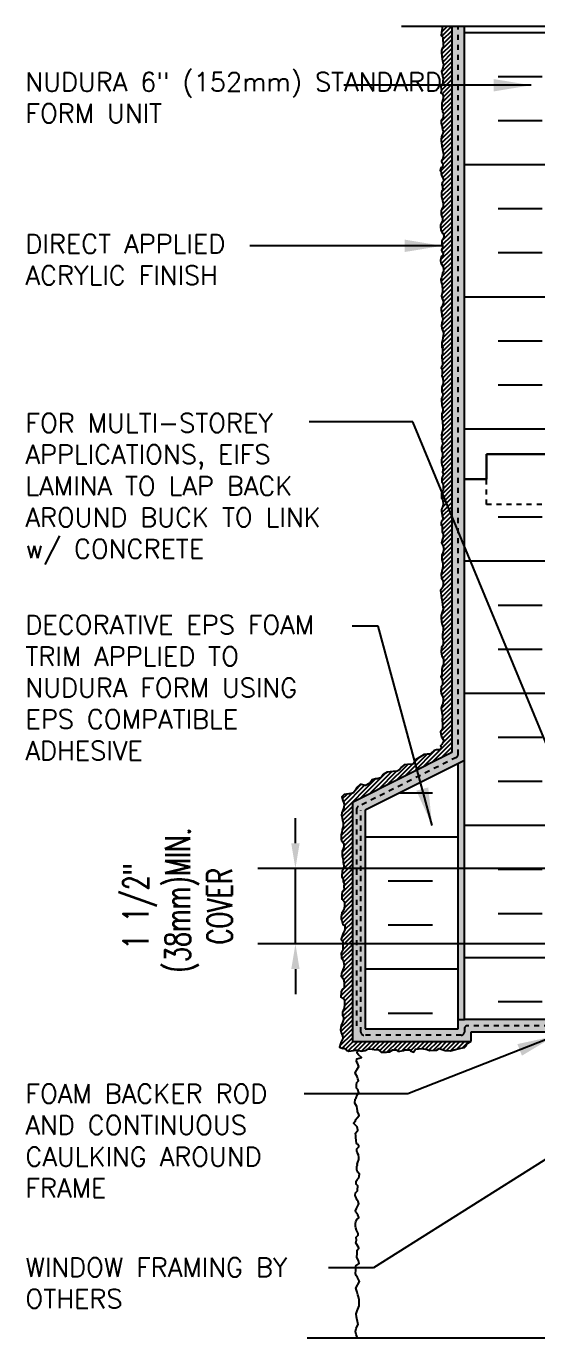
# Model space of a CAD drawing. Header units: inches. Extents: x 2793.9 to 2824.6, y 374 to 415.
# Drawn here: x 2793.93 to 2804.1, y 387.98 to 414.03 of the extents above; entities that cross this region are included whole.
import ezdxf

# ---------------------------------------------------------------- set-up
doc = ezdxf.new("R2010")
doc.units = ezdxf.units.IN
doc.header["$LTSCALE"] = 0.5
doc.header["$MEASUREMENT"] = 0
doc.linetypes.add('DASHED2', pattern=[0.375, 0.25, -0.125])
doc.layers.get('Defpoints').update_dxf_attribs({"linetype": 'CONTINUOUS'})
for name, color, linetype in [('HATCH', 12, 'CONTINUOUS'), ('LINE50', 5, 'CONTINUOUS'), ('LINE9', 9, 'CONTINUOUS'), ('TEXT', 4, 'CONTINUOUS')]:
    doc.layers.add(name, color=color, linetype=linetype)
doc.styles.add('DIM', font='romans.shx', dxfattribs={"width": 0.7})
doc.styles.get("Standard").update_dxf_attribs({"font": 'romans.shx'})
doc.dimstyles.new('ext_12', dxfattribs={"dimscale": 12, "dimtxt": 0.09375, "dimasz": 0.09375, "dimexe": 0.09375, "dimexo": 0.0625, "dimgap": 0.0625, "dimtad": 1, "dimdec": 1, "dimzin": 3, "dimdsep": 46, "dimlunit": 4, "dimtxsty": 'DIM', "dimcen": 0.09, "dimdle": 0.09375, "dimclrt": 4, "dimadec": 0, "dimazin": 0, "dimtfac": 1, "dimtdec": 1, "dimtmove": 2, "dimatfit": 3, "dimfxl": 1, "dimfrac": 2, "dimtolj": 1, "dimtzin": 0, "dimarcsym": 0})
doc.dimstyles.new('ext_8', dxfattribs={"dimscale": 8, "dimtxt": 0.09375, "dimasz": 0.09375, "dimexe": 0.09375, "dimexo": 0.0625, "dimgap": 0.0625, "dimtad": 1, "dimdec": 1, "dimzin": 3, "dimdsep": 46, "dimlunit": 4, "dimtxsty": 'DIM', "dimcen": 0.09, "dimdle": 0.09375, "dimclrt": 4, "dimadec": 0, "dimazin": 0, "dimtfac": 1, "dimtdec": 1, "dimtmove": 2, "dimatfit": 3, "dimfxl": 1, "dimfrac": 2, "dimtolj": 1, "dimtzin": 0, "dimarcsym": 0})
pattern_1 = [(0, (-0.1924, -16.5897), (0, 2.625), []), (0, (-0.1924, -15.7147), (0, 2.625), [0.875, -0.875]), (0, (-0.1924, -14.8397), (0, 2.625), [0.875, -0.875])]

# ---------------------------------------------------------------- blocks, each defined once
blk = doc.blocks.new('*D4')
at = {"layer": 'Defpoints', "color": 0, "transparency": 16777216}
for p in [(2799.283, 397.304), (2808.259, 397.304), (2805.516, 395.804)]:
    blk.add_point(p, dxfattribs=at)
at = {"layer": 'TEXT', "color": 0, "lineweight": -2, "transparency": 16777216}
for p, q in [((2799.283, 397.804), (2799.283, 398.304)), ((2807.759, 397.304), (2798.533, 397.304)), ((2799.283, 395.804), (2799.283, 397.304)), ((2805.016, 395.804), (2798.533, 395.804)), ((2799.283, 395.304), (2799.283, 394.804))]:
    blk.add_line(p, q, dxfattribs=at)
at = {"layer": 'TEXT', "color": 0, "transparency": 16777216}
for points in [[(2799.2, 397.804), (2799.366, 397.804), (2799.283, 397.304)], [(2799.2, 395.304), (2799.366, 395.304), (2799.283, 395.804)]]:
    blk.add_solid(points, dxfattribs=at)
at = {"layer": 'TEXT', "color": 4, "transparency": 16777216, "insert": (2796.944, 396.554), "char_height": 0.5, "attachment_point": 5, "rotation": 90, "style": 'DIM'}
blk.add_mtext('\\A1;1 1/2" \\P (38mm)MIN. \\PCOVER', dxfattribs=at)

msp = doc.modelspace()

# ---------------------------------------------------------------- hatches: boundary and pattern name
at = {"layer": 'HATCH'}
h = msp.add_hatch(dxfattribs=at)
h.set_pattern_fill('ANSI31', color=256, scale=0.5)
h.set_pattern_definition([(45, (85.127623, -147.08387), (-0.0441941738, 0.0441941738), [])])
h.paths.add_polyline_path([(2802.391, 414.034), (2802.203, 414.034), (2802.184, 413.911), (2802.182, 413.851), (2802.22, 413.808), (2802.212, 413.783), (2802.217, 413.662), (2802.225, 413.623), (2802.201, 413.59), (2802.186, 413.552), (2802.183, 413.51), (2802.191, 413.44), (2802.199, 413.378), (2802.203, 413.353), (2802.214, 413.308), (2802.226, 413.279), (2802.217, 413.235), (2802.203, 413.182), (2802.187, 413.136), (2802.191, 413.106), (2802.198, 413.079), (2802.205, 413.049), (2802.214, 413.015), (2802.218, 412.977), (2802.211, 412.945), (2802.21, 412.917), (2802.202, 412.864), (2802.176, 412.831), (2802.182, 412.793), (2802.184, 412.764), (2802.176, 412.712), (2802.199, 412.696), (2802.21, 412.673), (2802.218, 412.632), (2802.216, 412.599), (2802.213, 412.586), (2802.209, 412.552), (2802.198, 412.526), (2802.19, 412.494), (2802.191, 412.47), (2802.196, 412.439), (2802.196, 412.411), (2802.196, 412.385), (2802.21, 412.37), (2802.206, 412.356), (2802.206, 412.332), (2802.224, 412.296), (2802.221, 412.251), (2802.216, 412.219), (2802.192, 412.178), (2802.179, 412.153), (2802.177, 412.115), (2802.188, 412.081), (2802.198, 412.044), (2802.198, 412.024), (2802.209, 411.979), (2802.217, 411.95), (2802.213, 411.903), (2802.198, 411.87), (2802.188, 411.838), (2802.179, 411.797), (2802.179, 411.755), (2802.188, 411.712), (2802.191, 411.676), (2802.196, 411.648), (2802.202, 411.627), (2802.205, 411.584), (2802.214, 411.553), (2802.224, 411.496), (2802.221, 411.433), (2802.203, 411.386), (2802.188, 411.356), (2802.195, 411.32), (2802.211, 411.308), (2802.211, 411.292), (2802.203, 411.237), (2802.176, 411.221), (2802.161, 411.165), (2802.179, 411.142), (2802.18, 411.1), (2802.19, 411.055), (2802.222, 411.012), (2802.224, 410.959), (2802.203, 410.935), (2802.19, 410.889), (2802.206, 410.848), (2802.209, 410.823), (2802.218, 410.792), (2802.196, 410.757), (2802.187, 410.722), (2802.187, 410.651), (2802.209, 410.575), (2802.217, 410.515), (2802.217, 410.437), (2802.194, 410.402), (2802.181, 410.374), (2802.179, 410.295), (2802.196, 410.257), (2802.209, 410.237), (2802.207, 410.186), (2802.2, 410.15), (2802.183, 410.127), (2802.169, 410.082), (2802.169, 410.043), (2802.173, 409.992), (2802.202, 409.93), (2802.214, 409.926), (2802.232, 409.89), (2802.23, 409.847), (2802.222, 409.817), (2802.21, 409.8), (2802.196, 409.768), (2802.192, 409.73), (2802.195, 409.702), (2802.209, 409.679), (2802.209, 409.629), (2802.191, 409.613), (2802.185, 409.583), (2802.2, 409.555), (2802.218, 409.524), (2802.213, 409.479), (2802.185, 409.469), (2802.17, 409.417), (2802.169, 409.371), (2802.172, 409.334), (2802.196, 409.302), (2802.21, 409.269), (2802.229, 409.221), (2802.228, 409.189), (2802.226, 409.164), (2802.217, 409.146), (2802.207, 409.126), (2802.199, 409.088), (2802.184, 409.035), (2802.175, 409.004), (2802.179, 408.958), (2802.19, 408.918), (2802.198, 408.894), (2802.2, 408.862), (2802.203, 408.831), (2802.209, 408.804), (2802.207, 408.76), (2802.192, 408.703), (2802.187, 408.672), (2802.199, 408.623), (2802.215, 408.59), (2802.225, 408.549), (2802.206, 408.486), (2802.202, 408.47), (2802.181, 408.44), (2802.18, 408.397), (2802.184, 408.347), (2802.192, 408.318), (2802.192, 408.279), (2802.214, 408.235), (2802.206, 408.181), (2802.195, 408.145), (2802.187, 408.086), (2802.196, 408.035), (2802.206, 407.997), (2802.228, 407.944), (2802.218, 407.879), (2802.213, 407.847), (2802.206, 407.789), (2802.192, 407.752), (2802.192, 407.712), (2802.194, 407.676), (2802.194, 407.65), (2802.214, 407.659), (2802.203, 407.622), (2802.207, 407.574), (2802.207, 407.529), (2802.192, 407.486), (2802.19, 407.449), (2802.201, 407.394), (2802.207, 407.362), (2802.206, 407.309), (2802.184, 407.261), (2802.182, 407.25), (2802.202, 407.224), (2802.202, 407.177), (2802.198, 407.128), (2802.194, 407.09), (2802.212, 407.034), (2802.217, 406.961), (2802.212, 406.902), (2802.195, 406.87), (2802.191, 406.773), (2802.212, 406.732), (2802.212, 406.684), (2802.202, 406.667), (2802.186, 406.631), (2802.186, 406.587), (2802.191, 406.538), (2802.194, 406.5), (2802.216, 406.428), (2802.203, 406.352), (2802.194, 406.334), (2802.194, 406.266), (2802.195, 406.225), (2802.206, 406.206), (2802.209, 406.146), (2802.21, 406.116), (2802.213, 406.064), (2802.213, 406.021), (2802.199, 405.977), (2802.195, 405.946), (2802.184, 405.914), (2802.19, 405.892), (2802.183, 405.835), (2802.192, 405.835), (2802.198, 405.794), (2802.214, 405.741), (2802.201, 405.708), (2802.188, 405.667), (2802.188, 405.628), (2802.191, 405.591), (2802.206, 405.562), (2802.206, 405.537), (2802.209, 405.486), (2802.194, 405.462), (2802.188, 405.424), (2802.188, 405.36), (2802.195, 405.324), (2802.205, 405.286), (2802.218, 405.258), (2802.213, 405.224), (2802.209, 405.175), (2802.216, 405.142), (2802.212, 405.103), (2802.201, 405.076), (2802.191, 405.046), (2802.19, 405.01), (2802.191, 404.976), (2802.206, 404.961), (2802.216, 404.927), (2802.217, 404.901), (2802.217, 404.856), (2802.22, 404.82), (2802.209, 404.803), (2802.202, 404.781), (2802.187, 404.752), (2802.187, 404.696), (2802.187, 404.665), (2802.206, 404.637), (2802.211, 404.609), (2802.216, 404.551), (2802.212, 404.485), (2802.194, 404.451), (2802.188, 404.428), (2802.188, 404.397), (2802.191, 404.374), (2802.199, 404.343), (2802.199, 404.306), (2802.213, 404.268), (2802.21, 404.248), (2802.206, 404.22), (2802.186, 404.193), (2802.181, 404.172), (2802.181, 404.153), (2802.181, 404.123), (2802.201, 404.101), (2802.201, 404.061), (2802.201, 404.026), (2802.202, 403.988), (2802.216, 403.941), (2802.217, 403.882), (2802.206, 403.848), (2802.188, 403.77), (2802.221, 403.707), (2802.234, 403.644), (2802.21, 403.576), (2802.19, 403.528), (2802.195, 403.433), (2802.21, 403.367), (2802.21, 403.295), (2802.193, 403.204), (2802.182, 403.141), (2802.186, 403.071), (2802.21, 403.032), (2802.221, 402.969), (2802.214, 402.89), (2802.169, 402.827), (2802.184, 402.677), (2802.197, 402.616), (2802.208, 402.54), (2802.219, 402.455), (2802.199, 402.392), (2802.179, 402.324), (2802.182, 402.274), (2802.188, 402.207), (2802.197, 402.146), (2802.219, 402.107), (2802.216, 402.035), (2802.21, 401.996), (2802.208, 401.961), (2802.206, 401.885), (2802.221, 401.833), (2802.216, 401.743), (2802.186, 401.693), (2802.182, 401.606), (2802.192, 401.523), (2802.223, 401.462), (2802.225, 401.36), (2802.206, 401.321), (2802.192, 401.258), (2802.19, 401.158), (2802.173, 401.12), (2802.19, 401.068), (2802.208, 401.029), (2802.208, 400.944), (2802.182, 400.911), (2802.177, 400.898), (2802.175, 400.831), (2802.184, 400.762), (2802.214, 400.714), (2802.216, 400.66), (2802.214, 400.583), (2802.195, 400.54), (2802.181, 400.49), (2802.195, 400.405), (2802.203, 400.337), (2802.201, 400.259), (2802.208, 400.172), (2802.205, 400.117), (2802.197, 400.061), (2802.166, 400.019), (2802.184, 399.921), (2802.232, 399.843), (2802.19, 399.767), (2802.164, 399.741), (2802.186, 399.699), (2802.16, 399.662), (2802.088, 399.658), (2802.038, 399.647), (2801.981, 399.593), (2801.951, 399.573), (2801.898, 399.571), (2801.84, 399.566), (2801.671, 399.463), (2801.647, 399.415), (2801.616, 399.374), (2801.51, 399.369), (2801.444, 399.361), (2801.394, 399.315), (2801.353, 399.263), (2801.305, 399.236), (2801.224, 399.23), (2801.166, 399.226), (2801.105, 399.219), (2801.026, 399.169), (2800.998, 399.13), (2800.976, 399.104), (2800.93, 399.091), (2800.922, 399.086), (2800.872, 399.084), (2800.808, 399.067), (2800.763, 398.997), (2800.676, 398.951), (2800.599, 398.971), (2800.569, 398.969), (2800.495, 398.903), (2800.473, 398.853), (2800.434, 398.805), (2800.373, 398.786), (2800.347, 398.788), (2800.299, 398.781), (2800.251, 398.773), (2800.207, 398.725), (2800.209, 398.707), (2800.22, 398.672), (2800.255, 398.584), (2800.246, 398.513), (2800.222, 398.463), (2800.203, 398.41), (2800.2, 398.365), (2800.205, 398.338), (2800.211, 398.31), (2800.22, 398.249), (2800.222, 398.234), (2800.233, 398.199), (2800.233, 398.175), (2800.233, 398.134), (2800.213, 398.077), (2800.211, 398.064), (2800.207, 398.027), (2800.19, 397.966), (2800.19, 397.885), (2800.2, 397.859), (2800.218, 397.831), (2800.242, 397.798), (2800.242, 397.757), (2800.244, 397.73), (2800.229, 397.693), (2800.215, 397.651), (2800.213, 397.593), (2800.213, 397.553), (2800.218, 397.529), (2800.222, 397.503), (2800.231, 397.473), (2800.233, 397.427), (2800.242, 397.364), (2800.237, 397.307), (2800.213, 397.259), (2800.209, 397.222), (2800.205, 397.174), (2800.207, 397.139), (2800.231, 397.095), (2800.235, 397.047), (2800.25, 396.997), (2800.248, 396.949), (2800.252, 396.88), (2800.211, 396.834), (2800.205, 396.793), (2800.205, 396.697), (2800.226, 396.679), (2800.259, 396.644), (2800.257, 396.575), (2800.255, 396.505), (2800.226, 396.446), (2800.207, 396.429), (2800.196, 396.37), (2800.192, 396.355), (2800.189, 396.296), (2800.207, 396.268), (2800.226, 396.191), (2800.266, 396.168), (2800.263, 396.087), (2800.246, 396.043), (2800.235, 396.015), (2800.207, 395.937), (2800.194, 395.897), (2800.226, 395.85), (2800.226, 395.783), (2800.224, 395.713), (2800.222, 395.687), (2800.194, 395.624), (2800.2, 395.526), (2800.231, 395.485), (2800.239, 395.448), (2800.252, 395.367), (2800.239, 395.313), (2800.222, 395.293), (2800.202, 395.217), (2800.191, 395.167), (2800.224, 395.123), (2800.244, 395.075), (2800.25, 395.014), (2800.25, 394.934), (2800.215, 394.897), (2800.194, 394.855), (2800.187, 394.745), (2800.242, 394.71), (2800.257, 394.682), (2800.261, 394.599), (2800.253, 394.527), (2800.235, 394.482), (2800.216, 394.453), (2800.218, 394.381), (2800.237, 394.342), (2800.24, 394.303), (2800.218, 394.246), (2800.194, 394.19), (2800.181, 394.1), (2800.192, 394.042), (2800.218, 393.978), (2800.226, 393.926), (2800.192, 393.861), (2800.179, 393.822), (2800.161, 393.752), (2800.222, 393.728), (2800.248, 393.737), (2800.301, 393.693), (2800.346, 393.674), (2800.436, 393.687), (2800.47, 393.693), (2800.512, 393.691), (2800.599, 393.676), (2800.669, 393.689), (2800.73, 393.719), (2800.762, 393.719), (2800.847, 393.706), (2800.936, 393.702), (2800.987, 393.654), (2801.047, 393.654), (2801.091, 393.656), (2801.15, 393.663), (2801.187, 393.684), (2801.222, 393.7), (2801.278, 393.7), (2801.318, 393.676), (2801.359, 393.676), (2801.429, 393.687), (2801.459, 393.702), (2801.561, 393.704), (2801.568, 393.682), (2801.63, 393.652), (2801.672, 393.713), (2801.794, 393.73), (2801.898, 393.708), (2801.948, 393.689), (2802.09, 393.691), (2802.138, 393.724), (2802.258, 393.689), (2802.364, 393.678), (2802.462, 393.706), (2802.569, 393.737), (2802.641, 393.748), (2802.678, 393.78), (2802.694, 393.827), (2802.766, 393.867), (2800.416, 393.867), (2800.416, 398.617), (2802.391, 399.605)])
h = msp.add_hatch(dxfattribs=at)
h.set_pattern_fill('AR-SAND', color=256, scale=0.05)
h.set_pattern_definition([(37.5, (85.12762, -147.08387), (-0.003149668, 0.0963411885), [0, -0.076, 0, -0.085, 0, -0.08125]), (7.5, (85.12762, -147.08387), (0.088488835, 0.141107303), [0, -0.041, 0, -0.0685, 0, -0.02625]), (327.5, (85.06612, -147.08387), (0.155707093, 0.0002829527), [0, -0.025, 0, -0.09, 0, -0.1175]), (317.5, (85.06612, -147.08387), (0.15030633, 0.043883778), [0, -0.0125, 0, -0.059, 0, -0.0675])])
h.paths.add_polyline_path([(2802.641, 399.45), (2802.516, 399.388), (2802.516, 394.304), (2802.641, 394.304)], flags=17)
h.paths.add_polyline_path([(2805.516, 394.304), (2802.641, 394.304), (2802.516, 394.304), (2802.516, 394.117), (2800.666, 394.117), (2800.666, 398.463), (2802.641, 399.45), (2802.641, 405.034), (2802.641, 414.034), (2802.391, 414.034), (2802.391, 399.605), (2800.416, 398.617), (2800.416, 393.867), (2802.766, 393.867), (2802.766, 394.054), (2805.391, 394.054), (2805.479, 394.091), (2805.516, 394.179)])
h = msp.add_hatch(dxfattribs=at)
h.set_pattern_fill('INSUL', color=256, scale=7, style=0)
h.set_pattern_definition(pattern_1)
h.paths.add_polyline_path([(2802.641, 405.034), (2803.078, 405.034), (2803.078, 405.534), (2804.578, 405.534), (2804.578, 405.034), (2805.266, 405.034), (2805.266, 410.945, -0.268005), (2805.276, 410.928), (2805.276, 411.114), (2805.276, 411.114, 0.267087), (2805.266, 411.131), (2805.266, 414.034), (2802.641, 414.034)])
h.paths.add_polyline_path([(2811.266, 405.034), (2811.516, 405.034), (2811.953, 405.034), (2811.953, 405.534), (2813.453, 405.534), (2813.453, 405.034), (2813.891, 405.034), (2813.891, 414.034), (2811.266, 414.034), (2811.266, 411.097, -0.268005), (2811.256, 411.114), (2811.256, 410.928), (2811.256, 410.928, 0.26755), (2811.266, 410.911)])
h = msp.add_hatch(dxfattribs=at)
h.set_pattern_fill('INSUL', color=256, scale=7, style=0)
h.set_pattern_definition(pattern_1)
edge = h.paths.add_edge_path()
edge.add_arc((2805.256, 398.954), 0.02, 0, 60.012, ccw=False)
edge.add_line((2805.276, 398.954), (2805.276, 399.14))
edge.add_line((2805.276, 399.14), (2805.276, 399.14))
edge.add_arc((2805.256, 399.14), 0.02, 0.1945, 60.012)
edge.add_line((2805.266, 399.158), (2805.266, 405.034))
edge.add_line((2805.266, 405.034), (2804.578, 405.034))
edge.add_line((2804.578, 405.034), (2804.578, 404.534))
edge.add_line((2804.578, 404.534), (2803.078, 404.534))
edge.add_line((2803.078, 404.534), (2803.078, 405.034))
edge.add_line((2803.078, 405.034), (2802.641, 405.034))
edge.add_line((2802.641, 405.034), (2802.641, 394.304))
edge.add_line((2802.641, 394.304), (2805.266, 394.304))
edge.add_line((2805.266, 394.304), (2805.266, 398.972))
edge = h.paths.add_edge_path()
edge.add_line((2813.891, 405.034), (2813.453, 405.034))
edge.add_line((2813.453, 405.034), (2813.453, 404.534))
edge.add_line((2813.453, 404.534), (2811.953, 404.534))
edge.add_line((2811.953, 404.534), (2811.953, 405.034))
edge.add_line((2811.953, 405.034), (2811.516, 405.034))
edge.add_line((2811.516, 405.034), (2811.266, 405.034))
edge.add_line((2811.266, 405.034), (2811.266, 399.123))
edge.add_arc((2811.276, 399.14), 0.02, 180, 240.012, ccw=False)
edge.add_line((2811.256, 399.14), (2811.256, 398.954))
edge.add_line((2811.256, 398.954), (2811.256, 398.954))
edge.add_arc((2811.276, 398.954), 0.02, 180.2465, 240.012)
edge.add_line((2811.266, 398.937), (2811.266, 395.804))
edge.add_line((2811.266, 395.804), (2813.891, 395.804))
edge.add_line((2813.891, 395.804), (2813.891, 405.034))
h = msp.add_hatch(dxfattribs=at)
h.set_pattern_fill('INSUL', color=256, scale=7)
h.set_pattern_definition([(0, (85.1276, -121.82), (0, 2.625), []), (0, (85.1276, -120.945), (0, 2.625), [0.875, -0.875]), (0, (85.1276, -120.07), (0, 2.625), [0.875, -0.875])])
h.paths.add_polyline_path([(2802.516, 399.388), (2800.666, 398.463), (2800.666, 394.117), (2801.766, 394.117), (2802.516, 394.492)])

# ---------------------------------------------------------------- linework, layer by layer
msp.add_lwpolyline([(2800.514, 387.981), (2800.49, 388.049), (2800.478, 388.105), (2800.49, 388.166), (2800.494, 388.183), (2800.528, 388.242), (2800.526, 388.269), (2800.497, 388.397), (2800.49, 388.454), (2800.509, 388.519), (2800.551, 388.613), (2800.553, 388.685), (2800.549, 388.737), (2800.534, 388.796), (2800.524, 388.832), (2800.507, 388.888), (2800.486, 388.964), (2800.557, 389.1), (2800.545, 389.125), (2800.518, 389.18), (2800.49, 389.22), (2800.478, 389.26), (2800.486, 389.327), (2800.486, 389.413), (2800.547, 389.459), (2800.536, 389.511), (2800.505, 389.581), (2800.507, 389.652), (2800.513, 389.723), (2800.545, 389.761), (2800.536, 389.778), (2800.492, 389.851), (2800.486, 389.868), (2800.495, 389.918), (2800.493, 389.979), (2800.528, 390.018), (2800.53, 390.05), (2800.499, 390.121), (2800.484, 390.165), (2800.476, 390.197), (2800.478, 390.258), (2800.482, 390.285), (2800.501, 390.333), (2800.543, 390.363), (2800.541, 390.373), (2800.524, 390.421), (2800.486, 390.478), (2800.478, 390.501), (2800.499, 390.547), (2800.522, 390.604), (2800.543, 390.642), (2800.528, 390.686), (2800.513, 390.715), (2800.474, 390.793), (2800.472, 390.805), (2800.476, 390.858), (2800.518, 390.902), (2800.52, 390.912), (2800.526, 391), (2800.499, 391.024), (2800.493, 391.042), (2800.49, 391.095), (2800.516, 391.131), (2800.543, 391.16), (2800.555, 391.233), (2800.52, 391.275), (2800.513, 391.289), (2800.501, 391.325), (2800.505, 391.386), (2800.516, 391.411), (2800.513, 391.428), (2800.526, 391.468), (2800.545, 391.522), (2800.545, 391.56), (2800.537, 391.617), (2800.518, 391.648), (2800.509, 391.661), (2800.505, 391.696), (2800.505, 391.736), (2800.543, 391.776), (2800.541, 391.793), (2800.52, 391.829), (2800.499, 391.839), (2800.49, 391.908), (2800.486, 391.955), (2800.484, 391.99), (2800.478, 392.044), (2800.509, 392.082), (2800.524, 392.103), (2800.509, 392.174), (2800.44, 392.241), (2800.474, 392.291), (2800.48, 392.31), (2800.511, 392.348), (2800.547, 392.394), (2800.545, 392.419), (2800.52, 392.478), (2800.516, 392.491), (2800.511, 392.533), (2800.505, 392.575), (2800.467, 392.64), (2800.472, 392.72), (2800.488, 392.745), (2800.511, 392.797), (2800.514, 392.814), (2800.543, 392.845), (2800.522, 392.915), (2800.497, 392.942), (2800.497, 393.003), (2800.503, 393.051), (2800.535, 393.085), (2800.526, 393.124), (2800.518, 393.154), (2800.514, 393.16), (2800.472, 393.234), (2800.497, 393.294), (2800.511, 393.315), (2800.541, 393.372), (2800.514, 393.435), (2800.499, 393.471), (2800.505, 393.523), (2800.593, 393.546), (2800.539, 393.601), (2800.511, 393.632), (2800.516, 393.683), (2800.514, 393.691)], dxfattribs=at)
at = {"layer": 'LINE50', "linetype": 'DASHED2', "ltscale": 0.5}
for p, q in [((2802.516, 399.566), (2802.516, 414.034)), ((2802.481, 399.51), (2800.534, 398.536)), ((2800.499, 398.48), (2800.499, 394.117)), ((2800.582, 394.054), (2800.582, 398.463)), ((2802.578, 393.992), (2800.645, 393.992)), ((2802.641, 394.117), (2802.641, 394.054)), ((2805.328, 394.179), (2802.703, 394.179))]:
    msp.add_line(p, q, dxfattribs=at)
at = {"layer": 'LINE50'}
for p, q in [((2802.641, 405.034), (2802.641, 414.034)), ((2803.078, 405.034), (2803.078, 405.534)), ((2803.078, 405.534), (2804.578, 405.534)), ((2804.578, 405.534), (2803.078, 405.534)), ((2803.078, 405.534), (2803.078, 405.034)), ((2802.641, 394.304), (2802.641, 405.034)), ((2802.641, 405.034), (2803.078, 405.034)), ((2803.078, 405.034), (2802.641, 405.034)), ((2805.266, 394.304), (2802.641, 394.304))]:
    msp.add_line(p, q, dxfattribs=at)
at = {"layer": 'LINE50', "linetype": 'DASHED2', "ltscale": 0.5}
for centre, start, end in [((2802.453, 399.566), 296.5651, 0), ((2800.561, 398.48), 116.5651, 180), ((2800.645, 394.054), 180, 270), ((2802.578, 394.054), 270, 360), ((2802.703, 394.117), 90, 180)]:
    msp.add_arc(centre, 0.0625, start, end, dxfattribs=at)
at = {"layer": 'LINE9'}
for p, q in [((2801.391, 414.034), (2807.391, 414.034)), ((2802.391, 414.034), (2802.391, 399.605)), ((2802.391, 399.605), (2800.416, 398.617)), ((2802.641, 399.45), (2800.666, 398.463)), ((2802.516, 394.117), (2802.516, 399.388)), ((2800.416, 398.617), (2800.416, 393.867)), ((2800.666, 398.463), (2800.666, 394.117)), ((2802.516, 394.304), (2802.641, 394.304)), ((2800.666, 394.117), (2802.516, 394.117)), ((2805.391, 394.054), (2802.766, 394.054)), ((2802.766, 394.054), (2802.766, 393.867)), ((2800.416, 393.867), (2802.766, 393.867)), ((2799.514, 387.981), (2806.452, 387.981))]:
    msp.add_line(p, q, dxfattribs=at)
msp.add_lwpolyline([(2802.203, 414.034), (2802.184, 413.911), (2802.182, 413.851), (2802.22, 413.808), (2802.212, 413.783), (2802.217, 413.662), (2802.225, 413.623), (2802.201, 413.59), (2802.186, 413.552), (2802.183, 413.51), (2802.191, 413.44), (2802.199, 413.378), (2802.203, 413.353), (2802.214, 413.308), (2802.226, 413.279), (2802.217, 413.235), (2802.203, 413.182), (2802.187, 413.136), (2802.191, 413.106), (2802.198, 413.079), (2802.205, 413.049), (2802.214, 413.015), (2802.218, 412.977), (2802.211, 412.945), (2802.21, 412.917), (2802.202, 412.864), (2802.176, 412.831), (2802.182, 412.793), (2802.184, 412.764), (2802.176, 412.712), (2802.199, 412.696), (2802.21, 412.673), (2802.218, 412.632), (2802.216, 412.599), (2802.213, 412.586), (2802.209, 412.552), (2802.198, 412.526), (2802.19, 412.494), (2802.191, 412.47), (2802.196, 412.439), (2802.196, 412.411), (2802.196, 412.385), (2802.21, 412.37), (2802.206, 412.356), (2802.206, 412.332), (2802.224, 412.296), (2802.221, 412.251), (2802.216, 412.219), (2802.192, 412.178), (2802.179, 412.153), (2802.177, 412.115), (2802.188, 412.081), (2802.198, 412.044), (2802.198, 412.024), (2802.209, 411.979), (2802.217, 411.95), (2802.213, 411.903), (2802.206, 411.888), (2802.199, 411.874), (2802.188, 411.838), (2802.179, 411.797), (2802.179, 411.755), (2802.188, 411.712), (2802.191, 411.676), (2802.196, 411.648), (2802.202, 411.627), (2802.205, 411.584), (2802.214, 411.553), (2802.224, 411.496), (2802.221, 411.433), (2802.203, 411.386), (2802.188, 411.356), (2802.195, 411.32), (2802.211, 411.308), (2802.211, 411.292), (2802.203, 411.237), (2802.176, 411.221), (2802.161, 411.165), (2802.179, 411.142), (2802.18, 411.1), (2802.19, 411.055), (2802.222, 411.012), (2802.224, 410.959), (2802.203, 410.935), (2802.19, 410.889), (2802.206, 410.848), (2802.209, 410.823), (2802.218, 410.792), (2802.196, 410.757), (2802.187, 410.722), (2802.187, 410.651), (2802.209, 410.575), (2802.217, 410.515), (2802.217, 410.437), (2802.194, 410.402), (2802.181, 410.374), (2802.179, 410.295), (2802.196, 410.257), (2802.209, 410.237), (2802.207, 410.186), (2802.2, 410.15), (2802.183, 410.127), (2802.169, 410.082), (2802.169, 410.043), (2802.173, 409.992), (2802.195, 409.945), (2802.199, 409.931), (2802.214, 409.926), (2802.232, 409.89), (2802.23, 409.847), (2802.222, 409.817), (2802.21, 409.8), (2802.196, 409.768), (2802.192, 409.73), (2802.195, 409.702), (2802.209, 409.679), (2802.209, 409.645), (2802.207, 409.628), (2802.191, 409.613), (2802.185, 409.583), (2802.2, 409.555), (2802.218, 409.524), (2802.214, 409.484), (2802.208, 409.477), (2802.185, 409.469), (2802.17, 409.417), (2802.169, 409.371), (2802.172, 409.334), (2802.196, 409.302), (2802.21, 409.269), (2802.229, 409.221), (2802.228, 409.189), (2802.226, 409.164), (2802.217, 409.146), (2802.207, 409.126), (2802.199, 409.088), (2802.184, 409.035), (2802.174, 409.001), (2802.176, 408.998), (2802.179, 408.958), (2802.19, 408.918), (2802.198, 408.894), (2802.2, 408.862), (2802.203, 408.831), (2802.209, 408.804), (2802.207, 408.76), (2802.192, 408.703), (2802.187, 408.672), (2802.199, 408.623), (2802.215, 408.59), (2802.225, 408.549), (2802.206, 408.486), (2802.202, 408.47), (2802.181, 408.44), (2802.18, 408.397), (2802.184, 408.347), (2802.192, 408.318), (2802.192, 408.279), (2802.207, 408.249), (2802.213, 408.224), (2802.206, 408.181), (2802.195, 408.145), (2802.187, 408.086), (2802.196, 408.035), (2802.206, 407.997), (2802.228, 407.944), (2802.218, 407.879), (2802.213, 407.847), (2802.206, 407.789), (2802.192, 407.752), (2802.192, 407.712), (2802.194, 407.676), (2802.194, 407.65), (2802.214, 407.659), (2802.203, 407.622), (2802.207, 407.574), (2802.207, 407.529), (2802.192, 407.486), (2802.19, 407.449), (2802.201, 407.394), (2802.207, 407.362), (2802.206, 407.309), (2802.184, 407.261), (2802.182, 407.25), (2802.202, 407.224), (2802.202, 407.177), (2802.198, 407.128), (2802.194, 407.09), (2802.212, 407.034), (2802.217, 406.961), (2802.212, 406.902), (2802.195, 406.87), (2802.191, 406.773), (2802.212, 406.732), (2802.212, 406.705), (2802.211, 406.684), (2802.202, 406.667), (2802.186, 406.631), (2802.186, 406.587), (2802.191, 406.538), (2802.194, 406.5), (2802.213, 406.437), (2802.214, 406.42), (2802.203, 406.352), (2802.194, 406.334), (2802.194, 406.266), (2802.195, 406.225), (2802.206, 406.206), (2802.209, 406.146), (2802.21, 406.116), (2802.213, 406.064), (2802.213, 406.021), (2802.199, 405.977), (2802.195, 405.946), (2802.184, 405.914), (2802.19, 405.892), (2802.183, 405.835), (2802.192, 405.835), (2802.198, 405.794), (2802.214, 405.741), (2802.201, 405.708), (2802.188, 405.667), (2802.188, 405.628), (2802.191, 405.591), (2802.206, 405.562), (2802.206, 405.537), (2802.209, 405.486), (2802.194, 405.462), (2802.188, 405.424), (2802.188, 405.36), (2802.195, 405.324), (2802.201, 405.304), (2802.203, 405.29), (2802.218, 405.258), (2802.213, 405.224), (2802.209, 405.175), (2802.216, 405.142), (2802.212, 405.103), (2802.201, 405.076), (2802.191, 405.046), (2802.19, 405.01), (2802.191, 404.976), (2802.206, 404.961), (2802.216, 404.927), (2802.217, 404.901), (2802.217, 404.856), (2802.22, 404.82), (2802.209, 404.803), (2802.202, 404.781), (2802.187, 404.752), (2802.187, 404.696), (2802.187, 404.665), (2802.206, 404.637), (2802.211, 404.609), (2802.216, 404.551), (2802.213, 404.499), (2802.209, 404.479), (2802.194, 404.451), (2802.188, 404.428), (2802.188, 404.397), (2802.191, 404.374), (2802.196, 404.353), (2802.199, 404.333), (2802.199, 404.306), (2802.213, 404.268), (2802.21, 404.248), (2802.206, 404.22), (2802.186, 404.193), (2802.181, 404.172), (2802.181, 404.153), (2802.181, 404.123), (2802.201, 404.101), (2802.201, 404.061), (2802.201, 404.026), (2802.202, 403.988), (2802.216, 403.941), (2802.217, 403.882), (2802.206, 403.848), (2802.188, 403.77), (2802.221, 403.707), (2802.234, 403.644), (2802.21, 403.576), (2802.19, 403.528), (2802.195, 403.433), (2802.21, 403.367), (2802.21, 403.295), (2802.193, 403.204), (2802.182, 403.141), (2802.186, 403.071), (2802.21, 403.032), (2802.221, 402.969), (2802.214, 402.89), (2802.169, 402.827), (2802.184, 402.677), (2802.197, 402.616), (2802.208, 402.54), (2802.219, 402.455), (2802.199, 402.392), (2802.179, 402.324), (2802.182, 402.274), (2802.188, 402.207), (2802.197, 402.146), (2802.219, 402.107), (2802.216, 402.035), (2802.21, 401.996), (2802.208, 401.961), (2802.206, 401.885), (2802.221, 401.833), (2802.216, 401.743), (2802.186, 401.693), (2802.182, 401.606), (2802.192, 401.523), (2802.223, 401.462), (2802.225, 401.36), (2802.206, 401.321), (2802.192, 401.258), (2802.19, 401.158), (2802.173, 401.12), (2802.19, 401.068), (2802.208, 401.029), (2802.208, 400.944), (2802.182, 400.911), (2802.177, 400.898), (2802.175, 400.831), (2802.184, 400.762), (2802.214, 400.714), (2802.216, 400.66), (2802.214, 400.583), (2802.195, 400.54), (2802.181, 400.49), (2802.195, 400.405), (2802.203, 400.337), (2802.201, 400.259), (2802.208, 400.172), (2802.205, 400.117), (2802.197, 400.061), (2802.166, 400.019), (2802.184, 399.921), (2802.232, 399.843), (2802.19, 399.767), (2802.164, 399.741), (2802.186, 399.699), (2802.16, 399.662), (2802.088, 399.658), (2802.038, 399.647), (2801.981, 399.593), (2801.951, 399.573), (2801.898, 399.571), (2801.84, 399.566), (2801.671, 399.463), (2801.647, 399.415), (2801.616, 399.374), (2801.51, 399.369), (2801.444, 399.361), (2801.394, 399.315), (2801.353, 399.263), (2801.305, 399.236), (2801.224, 399.23), (2801.166, 399.226), (2801.105, 399.219), (2801.026, 399.169), (2800.998, 399.13), (2800.976, 399.104), (2800.93, 399.091), (2800.922, 399.086), (2800.872, 399.084), (2800.808, 399.067), (2800.763, 398.997), (2800.676, 398.951), (2800.599, 398.971), (2800.569, 398.969), (2800.495, 398.903), (2800.473, 398.853), (2800.434, 398.805), (2800.373, 398.786), (2800.347, 398.788), (2800.299, 398.781), (2800.251, 398.773), (2800.207, 398.725), (2800.209, 398.707), (2800.22, 398.672), (2800.255, 398.584), (2800.246, 398.513), (2800.222, 398.463), (2800.203, 398.41), (2800.2, 398.365), (2800.205, 398.338), (2800.211, 398.31), (2800.22, 398.249), (2800.222, 398.234), (2800.233, 398.199), (2800.233, 398.175), (2800.233, 398.134), (2800.213, 398.077), (2800.211, 398.064), (2800.207, 398.027), (2800.19, 397.966), (2800.19, 397.905), (2800.19, 397.885), (2800.2, 397.859), (2800.218, 397.831), (2800.242, 397.798), (2800.242, 397.757), (2800.244, 397.73), (2800.229, 397.693), (2800.215, 397.651), (2800.213, 397.593), (2800.213, 397.553), (2800.218, 397.529), (2800.222, 397.503), (2800.231, 397.473), (2800.233, 397.427), (2800.242, 397.364), (2800.237, 397.307), (2800.213, 397.259), (2800.209, 397.222), (2800.205, 397.174), (2800.207, 397.139), (2800.231, 397.095), (2800.235, 397.047), (2800.25, 396.997), (2800.248, 396.949), (2800.252, 396.88), (2800.211, 396.834), (2800.205, 396.793), (2800.205, 396.697), (2800.226, 396.679), (2800.259, 396.644), (2800.257, 396.575), (2800.255, 396.505), (2800.226, 396.446), (2800.207, 396.429), (2800.196, 396.37), (2800.192, 396.355), (2800.189, 396.296), (2800.207, 396.268), (2800.226, 396.191), (2800.266, 396.168), (2800.263, 396.087), (2800.246, 396.043), (2800.235, 396.015), (2800.207, 395.937), (2800.194, 395.897), (2800.226, 395.85), (2800.226, 395.783), (2800.224, 395.713), (2800.222, 395.687), (2800.194, 395.624), (2800.2, 395.526), (2800.231, 395.485), (2800.239, 395.448), (2800.252, 395.367), (2800.239, 395.313), (2800.222, 395.293), (2800.202, 395.217), (2800.191, 395.167), (2800.224, 395.123), (2800.244, 395.075), (2800.25, 395.014), (2800.25, 394.934), (2800.215, 394.897), (2800.194, 394.855), (2800.187, 394.745), (2800.242, 394.71), (2800.257, 394.682), (2800.261, 394.599), (2800.253, 394.527), (2800.235, 394.482), (2800.216, 394.453), (2800.218, 394.381), (2800.237, 394.342), (2800.24, 394.303), (2800.218, 394.246), (2800.194, 394.19), (2800.181, 394.1), (2800.192, 394.042), (2800.218, 393.978), (2800.226, 393.926), (2800.192, 393.861), (2800.179, 393.822), (2800.161, 393.752), (2800.222, 393.728), (2800.248, 393.737), (2800.301, 393.693), (2800.346, 393.674), (2800.436, 393.687), (2800.47, 393.693), (2800.512, 393.691), (2800.599, 393.676), (2800.669, 393.689), (2800.73, 393.719), (2800.762, 393.719), (2800.847, 393.706), (2800.936, 393.702), (2800.987, 393.654), (2801.047, 393.654), (2801.091, 393.656), (2801.15, 393.663), (2801.187, 393.684), (2801.222, 393.7), (2801.278, 393.7), (2801.318, 393.676), (2801.359, 393.676), (2801.429, 393.687), (2801.459, 393.702), (2801.561, 393.704), (2801.568, 393.682), (2801.63, 393.652), (2801.672, 393.713), (2801.794, 393.73), (2801.898, 393.708), (2801.948, 393.689), (2802.09, 393.691), (2802.138, 393.724), (2802.258, 393.689), (2802.364, 393.678), (2802.462, 393.706), (2802.569, 393.737), (2802.641, 393.748), (2802.678, 393.78), (2802.694, 393.827), (2802.766, 393.867)], dxfattribs=at)
at = {"layer": 'LINE9', "linetype": 'DASHED2', "ltscale": 0.15}
msp.add_lwpolyline([(2804.578, 405.034), (2804.578, 405.034), (2804.578, 404.534), (2803.078, 404.534), (2803.078, 405.034), (2803.078, 405.034)], dxfattribs=at)

# ---------------------------------------------------------------- texts
at = {"layer": 'TEXT', "char_height": 0.375, "attachment_point": 4}
for s, insert, width in [('NUDURA 6" (152mm) STANDARD FORM UNIT ', (2793.917, 412.616), 9.23342), ('DIRECT APPLIED ACRYLIC FINISH', (2793.917, 409.399), 6.48178), ('FOR MULTI-STOREY APPLICATIONS, EIFS LAMINA TO LAP BACK AROUND BUCK TO LINK w/ CONCRETE', (2793.917, 404.841), 6.48178), ('DECORATIVE EPS FOAM TRIM APPLIED TO NUDURA FORM USING EPS COMPATIBLE ADHESIVE', (2793.917, 400.894), 6.48178), ('FOAM BACKER ROD AND CONTINUOUS CAULKING AROUND FRAME', (2793.917, 391.893), 6.48178), ('WINDOW FRAMING BY OTHERS', (2793.917, 389.068), 6.48178)]:
    msp.add_mtext(s, dxfattribs=dict(at, insert=insert, width=width))

# ---------------------------------------------------------------- dimensions: what is measured, and where the dimension line sits
at = {"layer": 'TEXT'}
dim = msp.add_linear_dim(base=(2799.283, 397.304), p1=(2805.516, 395.804), p2=(2808.259, 397.304), angle=90, text='<> \\P (38mm)MIN. \\PCOVER', dimstyle='ext_8', override={"dimtxt": 0.0625, "dimasz": 0.0625}, dxfattribs=at)
dim.commit()
dim.dimension.update_dxf_attribs({"geometry": '*D4', "text_midpoint": (2796.944, 396.554), "dimtype": 160})

# ---------------------------------------------------------------- leaders
for points in [[(2803.971, 412.862), (2801.141, 412.862), (2800.245, 412.862)], [(2802.202, 409.672), (2799.276, 409.672), (2798.38, 409.672)], [(2805.889, 395.867), (2801.616, 406.177), (2799.553, 406.177)], [(2802, 398.158), (2800.93, 402.117), (2800.414, 402.117)], [(2804.437, 393.975), (2801.517, 392.824), (2799.46, 392.824)], [(2805.487, 392.305), (2800.835, 389.373), (2799.939, 389.373)]]:
    msp.add_leader(points, dimstyle='ext_12', override={"dimasz": 0.0625, "dimgap": 0.0625, "dimtad": 0}, dxfattribs=at)

doc.saveas('drawing.dxf')
